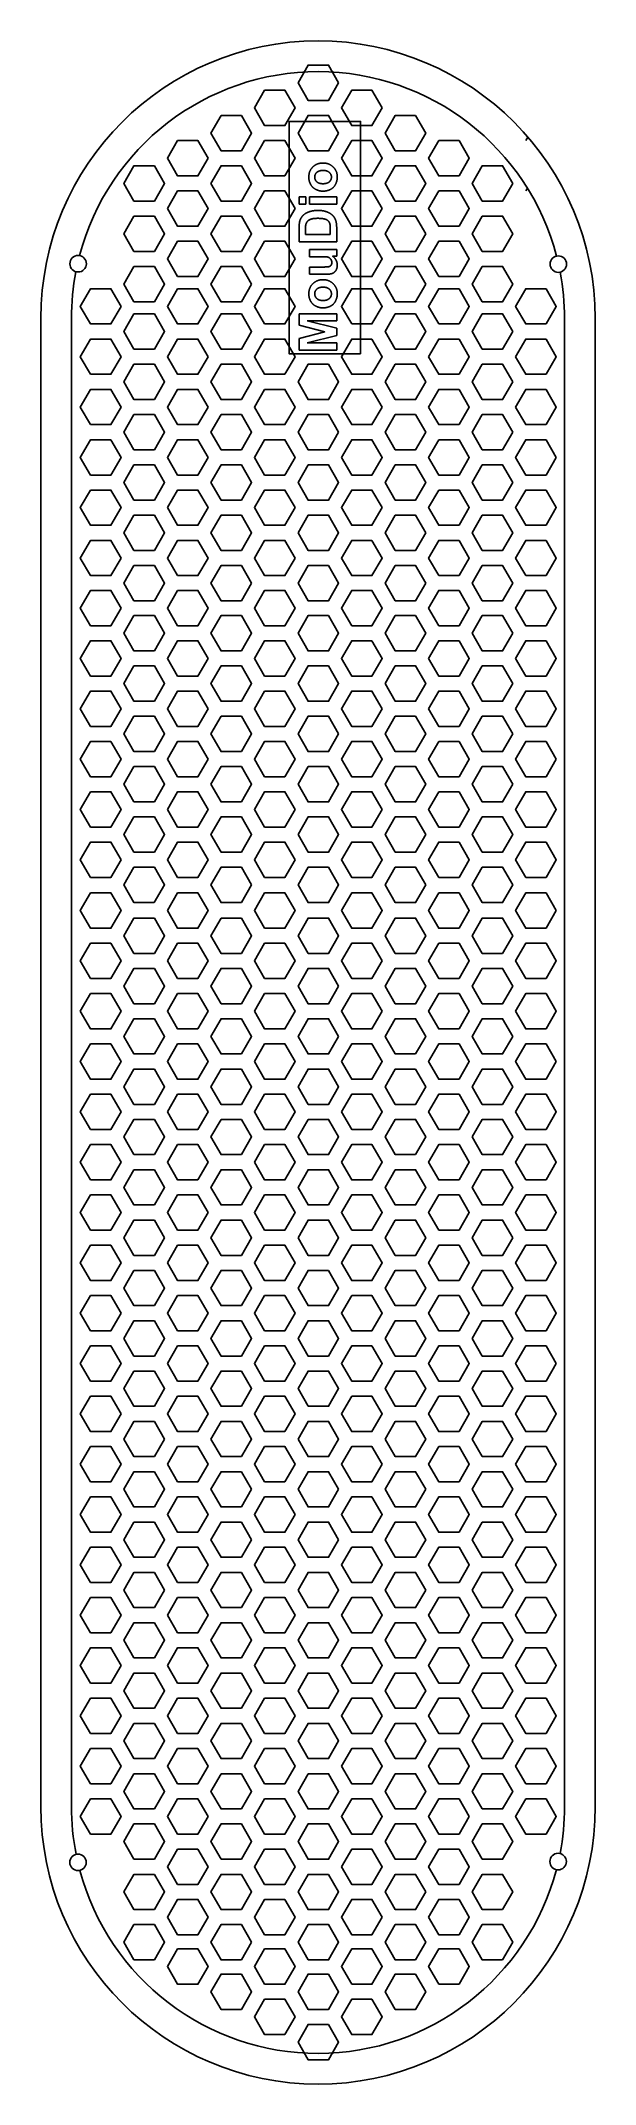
# Model space of a CAD drawing. Header units: centimetres. Extents: x -3.7 to 3.7, y -13.6 to 13.7.
import ezdxf

# ---------------------------------------------------------------- set-up
doc = ezdxf.new("R2010")
doc.units = ezdxf.units.CM
doc.layers.get('0').update_dxf_attribs({"linetype": 'CONTINUOUS'})

msp = doc.modelspace()

# ---------------------------------------------------------------- linework, layer by layer
for p, q in [((2.758, 12.344), (2.785, 12.391)), ((2.758, 11.674), (2.78, 11.711)), ((-0.266, 11.499), (-0.266, 11.595)), ((-0.266, 11.595), (-0.178, 11.595)), ((-0.178, 11.499), (-0.266, 11.499)), ((-0.178, 11.595), (-0.178, 11.499)), ((-0.128, 11.499), (-0.128, 11.595)), ((-0.128, 11.595), (0.235, 11.595)), ((0.235, 11.499), (-0.128, 11.499)), ((0.235, 11.595), (0.235, 11.499)), ((-0.266, 10.994), (-0.266, 11.179)), ((0.15, 11.095), (0.15, 11.17)), ((0.235, 11.184), (0.235, 10.994)), ((0.235, 10.994), (-0.266, 10.994)), ((-0.182, 11.14), (-0.182, 11.095)), ((-0.182, 11.095), (0.15, 11.095)), ((-0.128, 10.798), (-0.128, 10.894)), ((-0.128, 10.894), (0.235, 10.894)), ((0.235, 10.894), (0.235, 10.805)), ((0.025, 10.798), (-0.128, 10.798)), ((-0.128, 10.564), (-0.128, 10.66)), ((-0.128, 10.66), (0.038, 10.66)), ((0.235, 10.805), (0.18, 10.805)), ((0.101, 10.564), (-0.128, 10.564)), ((-3.303, 9.975), (-3.303, -9.852)), ((-0.266, 9.887), (-0.266, 10.038)), ((-0.266, 10.038), (0.235, 10.038)), ((0.075, 9.797), (-0.266, 9.887)), ((0.235, 9.944), (-0.16, 9.944)), ((-0.16, 9.944), (0.235, 9.845)), ((0.235, 10.038), (0.235, 9.944)), ((0.235, 9.845), (0.235, 9.748)), ((3.275, -9.852), (3.275, 9.975)), ((-0.266, 9.706), (0.075, 9.797)), ((-0.266, 9.554), (-0.266, 9.706)), ((0.235, 9.554), (-0.266, 9.554)), ((0.235, 9.748), (-0.16, 9.648)), ((-0.16, 9.648), (0.235, 9.648)), ((0.235, 9.648), (0.235, 9.554))]:
    msp.add_line(p, q)
msp.add_lwpolyline([(3.684, 9.975, 1), (-3.712, 9.975), (-3.712, -9.852, 1), (3.684, -9.852)], format="xyb", close=True)
for points in [[(0.261, 13.115), (0.126, 12.88), (-0.146, 12.88), (-0.281, 13.115), (-0.146, 13.35), (0.126, 13.35)], [(-0.726, 13.015), (-0.862, 12.78), (-0.726, 12.545), (-0.455, 12.545), (-0.319, 12.78), (-0.455, 13.015)], [(0.842, 12.78), (0.706, 12.545), (0.435, 12.545), (0.299, 12.78), (0.435, 13.015), (0.706, 13.015)], [(-1.307, 12.68), (-1.036, 12.68), (-0.9, 12.445), (-1.036, 12.21), (-1.307, 12.21), (-1.443, 12.445)], [(0.554, 9.505), (0.554, 12.599), (-0.399, 12.599), (-0.399, 9.505)], [(0.261, 12.445), (0.126, 12.68), (-0.146, 12.68), (-0.281, 12.445), (-0.146, 12.21), (0.126, 12.21)], [(1.287, 12.68), (1.423, 12.445), (1.287, 12.21), (1.016, 12.21), (0.88, 12.445), (1.016, 12.68)], [(-1.481, 12.109), (-1.617, 12.344), (-1.888, 12.344), (-2.023, 12.109), (-1.888, 11.874), (-1.617, 11.874)], [(-0.455, 11.874), (-0.319, 12.109), (-0.455, 12.344), (-0.726, 12.344), (-0.862, 12.109), (-0.726, 11.874)], [(0.299, 12.109), (0.435, 12.344), (0.706, 12.344), (0.842, 12.109), (0.706, 11.874), (0.435, 11.874)], [(1.597, 12.344), (1.461, 12.109), (1.597, 11.874), (1.868, 11.874), (2.003, 12.109), (1.868, 12.344)], [(-2.469, 11.539), (-2.604, 11.774), (-2.469, 12.009), (-2.197, 12.009), (-2.062, 11.774), (-2.197, 11.539)], [(-1.443, 11.774), (-1.307, 11.539), (-1.036, 11.539), (-0.9, 11.774), (-1.036, 12.009), (-1.307, 12.009)], [(1.016, 12.009), (0.88, 11.774), (1.016, 11.539), (1.287, 11.539), (1.423, 11.774), (1.287, 12.009)], [(2.584, 11.774), (2.449, 11.539), (2.177, 11.539), (2.042, 11.774), (2.177, 12.009), (2.449, 12.009)], [(-2.023, 11.439), (-1.888, 11.204), (-1.617, 11.204), (-1.481, 11.439), (-1.617, 11.674), (-1.888, 11.674)], [(-0.319, 11.439), (-0.455, 11.674), (-0.726, 11.674), (-0.862, 11.439), (-0.726, 11.204), (-0.455, 11.204)], [(0.842, 11.439), (0.706, 11.204), (0.435, 11.204), (0.299, 11.439), (0.435, 11.674), (0.706, 11.674)], [(1.597, 11.674), (1.461, 11.439), (1.597, 11.204), (1.868, 11.204), (2.003, 11.439), (1.868, 11.674)], [(-2.469, 11.338), (-2.604, 11.104), (-2.469, 10.869), (-2.197, 10.869), (-2.062, 11.104), (-2.197, 11.338)], [(-1.036, 11.338), (-0.9, 11.104), (-1.036, 10.869), (-1.307, 10.869), (-1.443, 11.104), (-1.307, 11.338)], [(1.423, 11.104), (1.287, 10.869), (1.016, 10.869), (0.88, 11.104), (1.016, 11.338), (1.287, 11.338)], [(2.177, 11.338), (2.042, 11.104), (2.177, 10.869), (2.449, 10.869), (2.584, 11.104), (2.449, 11.338)], [(-1.888, 10.533), (-2.023, 10.768), (-1.888, 11.003), (-1.617, 11.003), (-1.481, 10.768), (-1.617, 10.533)], [(-0.319, 10.768), (-0.455, 10.533), (-0.726, 10.533), (-0.862, 10.768), (-0.726, 11.003), (-0.455, 11.003)], [(0.706, 11.003), (0.435, 11.003), (0.299, 10.768), (0.435, 10.533), (0.706, 10.533), (0.842, 10.768)], [(1.597, 10.533), (1.461, 10.768), (1.597, 11.003), (1.868, 11.003), (2.003, 10.768), (1.868, 10.533)], [(-2.469, 10.668), (-2.197, 10.668), (-2.062, 10.433), (-2.197, 10.198), (-2.469, 10.198), (-2.604, 10.433)], [(-0.9, 10.433), (-1.036, 10.668), (-1.307, 10.668), (-1.443, 10.433), (-1.307, 10.198), (-1.036, 10.198)], [(1.423, 10.433), (1.287, 10.668), (1.016, 10.668), (0.88, 10.433), (1.016, 10.198), (1.287, 10.198)], [(2.177, 10.668), (2.449, 10.668), (2.584, 10.433), (2.449, 10.198), (2.177, 10.198), (2.042, 10.433)], [(-2.642, 10.136), (-2.778, 10.371), (-3.049, 10.371), (-3.185, 10.136), (-3.049, 9.901), (-2.778, 9.901)], [(-1.888, 10.371), (-1.617, 10.371), (-1.481, 10.136), (-1.617, 9.901), (-1.888, 9.901), (-2.023, 10.136)], [(-0.726, 9.901), (-0.862, 10.136), (-0.726, 10.371), (-0.455, 10.371), (-0.319, 10.136), (-0.455, 9.901)], [(0.435, 9.901), (0.706, 9.901), (0.842, 10.136), (0.706, 10.371), (0.435, 10.371), (0.299, 10.136)], [(1.597, 9.901), (1.461, 10.136), (1.597, 10.371), (1.868, 10.371), (2.003, 10.136), (1.868, 9.901)], [(3.029, 10.371), (3.165, 10.136), (3.029, 9.901), (2.758, 9.901), (2.622, 10.136), (2.758, 10.371)], [(-2.197, 9.566), (-2.062, 9.801), (-2.197, 10.036), (-2.469, 10.036), (-2.604, 9.801), (-2.469, 9.566)], [(-1.036, 9.566), (-1.307, 9.566), (-1.443, 9.801), (-1.307, 10.036), (-1.036, 10.036), (-0.9, 9.801)], [(1.287, 10.036), (1.423, 9.801), (1.287, 9.566), (1.016, 9.566), (0.88, 9.801), (1.016, 10.036)], [(2.584, 9.801), (2.449, 10.036), (2.177, 10.036), (2.042, 9.801), (2.177, 9.566), (2.449, 9.566)], [(-3.049, 9.231), (-2.778, 9.231), (-2.642, 9.465), (-2.778, 9.7), (-3.049, 9.7), (-3.185, 9.465)], [(-1.481, 9.465), (-1.617, 9.231), (-1.888, 9.231), (-2.023, 9.465), (-1.888, 9.7), (-1.617, 9.7)], [(-0.455, 9.231), (-0.726, 9.231), (-0.862, 9.465), (-0.726, 9.7), (-0.455, 9.7), (-0.319, 9.465)], [(0.706, 9.7), (0.435, 9.7), (0.299, 9.465), (0.435, 9.231), (0.706, 9.231), (0.842, 9.465)], [(1.461, 9.465), (1.597, 9.7), (1.868, 9.7), (2.003, 9.465), (1.868, 9.231), (1.597, 9.231)], [(2.622, 9.465), (2.758, 9.7), (3.029, 9.7), (3.165, 9.465), (3.029, 9.231), (2.758, 9.231)], [(-2.469, 9.365), (-2.197, 9.365), (-2.062, 9.13), (-2.197, 8.895), (-2.469, 8.895), (-2.604, 9.13)], [(-1.036, 8.895), (-0.9, 9.13), (-1.036, 9.365), (-1.307, 9.365), (-1.443, 9.13), (-1.307, 8.895)], [(0.126, 9.365), (0.261, 9.13), (0.126, 8.895), (-0.146, 8.895), (-0.281, 9.13), (-0.146, 9.365)], [(0.88, 9.13), (1.016, 8.895), (1.287, 8.895), (1.423, 9.13), (1.287, 9.365), (1.016, 9.365)], [(2.584, 9.13), (2.449, 8.895), (2.177, 8.895), (2.042, 9.13), (2.177, 9.365), (2.449, 9.365)], [(-3.049, 8.56), (-3.185, 8.795), (-3.049, 9.03), (-2.778, 9.03), (-2.642, 8.795), (-2.778, 8.56)], [(-1.481, 8.795), (-1.617, 9.03), (-1.888, 9.03), (-2.023, 8.795), (-1.888, 8.56), (-1.617, 8.56)], [(-0.726, 9.03), (-0.862, 8.795), (-0.726, 8.56), (-0.455, 8.56), (-0.319, 8.795), (-0.455, 9.03)], [(0.842, 8.795), (0.706, 8.56), (0.435, 8.56), (0.299, 8.795), (0.435, 9.03), (0.706, 9.03)], [(1.461, 8.795), (1.597, 8.56), (1.868, 8.56), (2.003, 8.795), (1.868, 9.03), (1.597, 9.03)], [(2.622, 8.795), (2.758, 8.56), (3.029, 8.56), (3.165, 8.795), (3.029, 9.03), (2.758, 9.03)], [(-2.469, 8.695), (-2.604, 8.46), (-2.469, 8.225), (-2.197, 8.225), (-2.062, 8.46), (-2.197, 8.695)], [(-1.307, 8.695), (-1.036, 8.695), (-0.9, 8.46), (-1.036, 8.225), (-1.307, 8.225), (-1.443, 8.46)], [(0.261, 8.46), (0.126, 8.695), (-0.146, 8.695), (-0.281, 8.46), (-0.146, 8.225), (0.126, 8.225)], [(1.287, 8.695), (1.423, 8.46), (1.287, 8.225), (1.016, 8.225), (0.88, 8.46), (1.016, 8.695)], [(2.584, 8.46), (2.449, 8.695), (2.177, 8.695), (2.042, 8.46), (2.177, 8.225), (2.449, 8.225)], [(-2.778, 8.359), (-2.642, 8.124), (-2.778, 7.889), (-3.049, 7.889), (-3.185, 8.124), (-3.049, 8.359)], [(-1.481, 8.124), (-1.617, 8.359), (-1.888, 8.359), (-2.023, 8.124), (-1.888, 7.889), (-1.617, 7.889)], [(-0.455, 7.889), (-0.319, 8.124), (-0.455, 8.359), (-0.726, 8.359), (-0.862, 8.124), (-0.726, 7.889)], [(0.299, 8.124), (0.435, 8.359), (0.706, 8.359), (0.842, 8.124), (0.706, 7.889), (0.435, 7.889)], [(1.597, 8.359), (1.461, 8.124), (1.597, 7.889), (1.868, 7.889), (2.003, 8.124), (1.868, 8.359)], [(3.165, 8.124), (3.029, 8.359), (2.758, 8.359), (2.622, 8.124), (2.758, 7.889), (3.029, 7.889)], [(-2.469, 7.554), (-2.604, 7.789), (-2.469, 8.024), (-2.197, 8.024), (-2.062, 7.789), (-2.197, 7.554)], [(-1.443, 7.789), (-1.307, 7.554), (-1.036, 7.554), (-0.9, 7.789), (-1.036, 8.024), (-1.307, 8.024)], [(-0.146, 8.024), (0.126, 8.024), (0.261, 7.789), (0.126, 7.554), (-0.146, 7.554), (-0.281, 7.789)], [(1.016, 8.024), (0.88, 7.789), (1.016, 7.554), (1.287, 7.554), (1.423, 7.789), (1.287, 8.024)], [(2.584, 7.789), (2.449, 7.554), (2.177, 7.554), (2.042, 7.789), (2.177, 8.024), (2.449, 8.024)], [(-3.049, 7.689), (-2.778, 7.689), (-2.642, 7.454), (-2.778, 7.219), (-3.049, 7.219), (-3.185, 7.454)], [(-2.023, 7.454), (-1.888, 7.219), (-1.617, 7.219), (-1.481, 7.454), (-1.617, 7.689), (-1.888, 7.689)], [(-0.319, 7.454), (-0.455, 7.689), (-0.726, 7.689), (-0.862, 7.454), (-0.726, 7.219), (-0.455, 7.219)], [(0.842, 7.454), (0.706, 7.219), (0.435, 7.219), (0.299, 7.454), (0.435, 7.689), (0.706, 7.689)], [(1.597, 7.689), (1.461, 7.454), (1.597, 7.219), (1.868, 7.219), (2.003, 7.454), (1.868, 7.689)], [(3.029, 7.689), (2.758, 7.689), (2.622, 7.454), (2.758, 7.219), (3.029, 7.219), (3.165, 7.454)], [(-2.469, 7.353), (-2.604, 7.119), (-2.469, 6.884), (-2.197, 6.884), (-2.062, 7.119), (-2.197, 7.353)], [(-1.036, 7.353), (-0.9, 7.119), (-1.036, 6.884), (-1.307, 6.884), (-1.443, 7.119), (-1.307, 7.353)], [(-0.281, 7.119), (-0.146, 6.884), (0.126, 6.884), (0.261, 7.119), (0.126, 7.353), (-0.146, 7.353)], [(1.423, 7.119), (1.287, 6.884), (1.016, 6.884), (0.88, 7.119), (1.016, 7.353), (1.287, 7.353)], [(2.177, 7.353), (2.042, 7.119), (2.177, 6.884), (2.449, 6.884), (2.584, 7.119), (2.449, 7.353)], [(-2.642, 6.783), (-2.778, 7.018), (-3.049, 7.018), (-3.185, 6.783), (-3.049, 6.548), (-2.778, 6.548)], [(-1.888, 6.548), (-2.023, 6.783), (-1.888, 7.018), (-1.617, 7.018), (-1.481, 6.783), (-1.617, 6.548)], [(-0.319, 6.783), (-0.455, 6.548), (-0.726, 6.548), (-0.862, 6.783), (-0.726, 7.018), (-0.455, 7.018)], [(0.706, 7.018), (0.435, 7.018), (0.299, 6.783), (0.435, 6.548), (0.706, 6.548), (0.842, 6.783)], [(1.597, 6.548), (1.461, 6.783), (1.597, 7.018), (1.868, 7.018), (2.003, 6.783), (1.868, 6.548)], [(2.758, 6.548), (2.622, 6.783), (2.758, 7.018), (3.029, 7.018), (3.165, 6.783), (3.029, 6.548)], [(-2.469, 6.683), (-2.197, 6.683), (-2.062, 6.448), (-2.197, 6.213), (-2.469, 6.213), (-2.604, 6.448)], [(-0.9, 6.448), (-1.036, 6.683), (-1.307, 6.683), (-1.443, 6.448), (-1.307, 6.213), (-1.036, 6.213)], [(0.126, 6.683), (0.261, 6.448), (0.126, 6.213), (-0.146, 6.213), (-0.281, 6.448), (-0.146, 6.683)], [(1.423, 6.448), (1.287, 6.683), (1.016, 6.683), (0.88, 6.448), (1.016, 6.213), (1.287, 6.213)], [(2.177, 6.683), (2.449, 6.683), (2.584, 6.448), (2.449, 6.213), (2.177, 6.213), (2.042, 6.448)], [(-2.642, 6.116), (-2.778, 6.351), (-3.049, 6.351), (-3.185, 6.116), (-3.049, 5.881), (-2.778, 5.881)], [(-1.888, 6.351), (-1.617, 6.351), (-1.481, 6.116), (-1.617, 5.881), (-1.888, 5.881), (-2.023, 6.116)], [(-0.726, 5.881), (-0.862, 6.116), (-0.726, 6.351), (-0.455, 6.351), (-0.319, 6.116), (-0.455, 5.881)], [(0.435, 5.881), (0.706, 5.881), (0.842, 6.116), (0.706, 6.351), (0.435, 6.351), (0.299, 6.116)], [(1.597, 5.881), (1.461, 6.116), (1.597, 6.351), (1.868, 6.351), (2.003, 6.116), (1.868, 5.881)], [(3.029, 6.351), (3.165, 6.116), (3.029, 5.881), (2.758, 5.881), (2.622, 6.116), (2.758, 6.351)], [(-2.197, 5.546), (-2.062, 5.781), (-2.197, 6.016), (-2.469, 6.016), (-2.604, 5.781), (-2.469, 5.546)], [(-1.036, 5.546), (-1.307, 5.546), (-1.443, 5.781), (-1.307, 6.016), (-1.036, 6.016), (-0.9, 5.781)], [(0.126, 6.016), (-0.146, 6.016), (-0.281, 5.781), (-0.146, 5.546), (0.126, 5.546), (0.261, 5.781)], [(1.287, 6.016), (1.423, 5.781), (1.287, 5.546), (1.016, 5.546), (0.88, 5.781), (1.016, 6.016)], [(2.584, 5.781), (2.449, 6.016), (2.177, 6.016), (2.042, 5.781), (2.177, 5.546), (2.449, 5.546)], [(-3.049, 5.211), (-2.778, 5.211), (-2.642, 5.445), (-2.778, 5.68), (-3.049, 5.68), (-3.185, 5.445)], [(-1.481, 5.445), (-1.617, 5.211), (-1.888, 5.211), (-2.023, 5.445), (-1.888, 5.68), (-1.617, 5.68)], [(-0.455, 5.211), (-0.726, 5.211), (-0.862, 5.445), (-0.726, 5.68), (-0.455, 5.68), (-0.319, 5.445)], [(0.706, 5.68), (0.435, 5.68), (0.299, 5.445), (0.435, 5.211), (0.706, 5.211), (0.842, 5.445)], [(1.461, 5.445), (1.597, 5.68), (1.868, 5.68), (2.003, 5.445), (1.868, 5.211), (1.597, 5.211)], [(2.622, 5.445), (2.758, 5.68), (3.029, 5.68), (3.165, 5.445), (3.029, 5.211), (2.758, 5.211)], [(-2.469, 5.345), (-2.197, 5.345), (-2.062, 5.11), (-2.197, 4.875), (-2.469, 4.875), (-2.604, 5.11)], [(-1.036, 4.875), (-0.9, 5.11), (-1.036, 5.345), (-1.307, 5.345), (-1.443, 5.11), (-1.307, 4.875)], [(0.126, 5.345), (0.261, 5.11), (0.126, 4.875), (-0.146, 4.875), (-0.281, 5.11), (-0.146, 5.345)], [(0.88, 5.11), (1.016, 4.875), (1.287, 4.875), (1.423, 5.11), (1.287, 5.345), (1.016, 5.345)], [(2.584, 5.11), (2.449, 4.875), (2.177, 4.875), (2.042, 5.11), (2.177, 5.345), (2.449, 5.345)], [(-3.049, 4.54), (-3.185, 4.775), (-3.049, 5.01), (-2.778, 5.01), (-2.642, 4.775), (-2.778, 4.54)], [(-1.481, 4.775), (-1.617, 5.01), (-1.888, 5.01), (-2.023, 4.775), (-1.888, 4.54), (-1.617, 4.54)], [(-0.726, 5.01), (-0.862, 4.775), (-0.726, 4.54), (-0.455, 4.54), (-0.319, 4.775), (-0.455, 5.01)], [(0.842, 4.775), (0.706, 4.54), (0.435, 4.54), (0.299, 4.775), (0.435, 5.01), (0.706, 5.01)], [(1.461, 4.775), (1.597, 4.54), (1.868, 4.54), (2.003, 4.775), (1.868, 5.01), (1.597, 5.01)], [(2.622, 4.775), (2.758, 4.54), (3.029, 4.54), (3.165, 4.775), (3.029, 5.01), (2.758, 5.01)], [(-2.469, 4.675), (-2.604, 4.44), (-2.469, 4.205), (-2.197, 4.205), (-2.062, 4.44), (-2.197, 4.675)], [(-1.307, 4.675), (-1.036, 4.675), (-0.9, 4.44), (-1.036, 4.205), (-1.307, 4.205), (-1.443, 4.44)], [(0.261, 4.44), (0.126, 4.675), (-0.146, 4.675), (-0.281, 4.44), (-0.146, 4.205), (0.126, 4.205)], [(1.287, 4.675), (1.423, 4.44), (1.287, 4.205), (1.016, 4.205), (0.88, 4.44), (1.016, 4.675)], [(2.584, 4.44), (2.449, 4.675), (2.177, 4.675), (2.042, 4.44), (2.177, 4.205), (2.449, 4.205)], [(-2.778, 4.339), (-2.642, 4.104), (-2.778, 3.869), (-3.049, 3.869), (-3.185, 4.104), (-3.049, 4.339)], [(-1.481, 4.104), (-1.617, 4.339), (-1.888, 4.339), (-2.023, 4.104), (-1.888, 3.869), (-1.617, 3.869)], [(-0.455, 3.869), (-0.319, 4.104), (-0.455, 4.339), (-0.726, 4.339), (-0.862, 4.104), (-0.726, 3.869)], [(0.299, 4.104), (0.435, 4.339), (0.706, 4.339), (0.842, 4.104), (0.706, 3.869), (0.435, 3.869)], [(1.597, 4.339), (1.461, 4.104), (1.597, 3.869), (1.868, 3.869), (2.003, 4.104), (1.868, 4.339)], [(3.165, 4.104), (3.029, 4.339), (2.758, 4.339), (2.622, 4.104), (2.758, 3.869), (3.029, 3.869)], [(-2.469, 3.534), (-2.604, 3.769), (-2.469, 4.004), (-2.197, 4.004), (-2.062, 3.769), (-2.197, 3.534)], [(-1.443, 3.769), (-1.307, 3.534), (-1.036, 3.534), (-0.9, 3.769), (-1.036, 4.004), (-1.307, 4.004)], [(-0.146, 4.004), (0.126, 4.004), (0.261, 3.769), (0.126, 3.534), (-0.146, 3.534), (-0.281, 3.769)], [(1.016, 4.004), (0.88, 3.769), (1.016, 3.534), (1.287, 3.534), (1.423, 3.769), (1.287, 4.004)], [(2.584, 3.769), (2.449, 3.534), (2.177, 3.534), (2.042, 3.769), (2.177, 4.004), (2.449, 4.004)], [(-3.049, 3.669), (-2.778, 3.669), (-2.642, 3.434), (-2.778, 3.199), (-3.049, 3.199), (-3.185, 3.434)], [(-2.023, 3.434), (-1.888, 3.199), (-1.617, 3.199), (-1.481, 3.434), (-1.617, 3.669), (-1.888, 3.669)], [(-0.319, 3.434), (-0.455, 3.669), (-0.726, 3.669), (-0.862, 3.434), (-0.726, 3.199), (-0.455, 3.199)], [(0.842, 3.434), (0.706, 3.199), (0.435, 3.199), (0.299, 3.434), (0.435, 3.669), (0.706, 3.669)], [(1.597, 3.669), (1.461, 3.434), (1.597, 3.199), (1.868, 3.199), (2.003, 3.434), (1.868, 3.669)], [(3.029, 3.669), (2.758, 3.669), (2.622, 3.434), (2.758, 3.199), (3.029, 3.199), (3.165, 3.434)], [(-2.469, 3.333), (-2.604, 3.099), (-2.469, 2.864), (-2.197, 2.864), (-2.062, 3.099), (-2.197, 3.333)], [(-1.036, 3.333), (-0.9, 3.099), (-1.036, 2.864), (-1.307, 2.864), (-1.443, 3.099), (-1.307, 3.333)], [(-0.281, 3.099), (-0.146, 2.864), (0.126, 2.864), (0.261, 3.099), (0.126, 3.333), (-0.146, 3.333)], [(1.423, 3.099), (1.287, 2.864), (1.016, 2.864), (0.88, 3.099), (1.016, 3.333), (1.287, 3.333)], [(2.177, 3.333), (2.042, 3.099), (2.177, 2.864), (2.449, 2.864), (2.584, 3.099), (2.449, 3.333)], [(-2.642, 2.763), (-2.778, 2.998), (-3.049, 2.998), (-3.185, 2.763), (-3.049, 2.528), (-2.778, 2.528)], [(-1.888, 2.528), (-2.023, 2.763), (-1.888, 2.998), (-1.617, 2.998), (-1.481, 2.763), (-1.617, 2.528)], [(-0.319, 2.763), (-0.455, 2.528), (-0.726, 2.528), (-0.862, 2.763), (-0.726, 2.998), (-0.455, 2.998)], [(0.706, 2.998), (0.435, 2.998), (0.299, 2.763), (0.435, 2.528), (0.706, 2.528), (0.842, 2.763)], [(1.597, 2.528), (1.461, 2.763), (1.597, 2.998), (1.868, 2.998), (2.003, 2.763), (1.868, 2.528)], [(2.758, 2.528), (2.622, 2.763), (2.758, 2.998), (3.029, 2.998), (3.165, 2.763), (3.029, 2.528)], [(-2.469, 2.663), (-2.197, 2.663), (-2.062, 2.428), (-2.2, 2.193), (-2.469, 2.193), (-2.604, 2.428)], [(-0.9, 2.428), (-1.036, 2.663), (-1.307, 2.663), (-1.443, 2.428), (-1.307, 2.193), (-1.036, 2.193)], [(0.126, 2.663), (0.261, 2.428), (0.126, 2.193), (-0.146, 2.193), (-0.281, 2.428), (-0.146, 2.663)], [(1.423, 2.428), (1.287, 2.663), (1.016, 2.663), (0.88, 2.428), (1.016, 2.193), (1.287, 2.193)], [(2.177, 2.663), (2.449, 2.663), (2.584, 2.428), (2.449, 2.193), (2.177, 2.193), (2.042, 2.428)], [(-3.049, 2.321), (-3.185, 2.086), (-3.049, 1.851), (-2.778, 1.851), (-2.642, 2.086), (-2.778, 2.321)], [(-2.023, 2.086), (-1.888, 2.321), (-1.617, 2.321), (-1.481, 2.086), (-1.617, 1.851), (-1.888, 1.851)], [(-0.726, 1.851), (-0.862, 2.086), (-0.726, 2.321), (-0.455, 2.321), (-0.319, 2.086), (-0.455, 1.851)], [(0.299, 2.086), (0.435, 1.851), (0.706, 1.851), (0.842, 2.086), (0.706, 2.321), (0.435, 2.321)], [(1.597, 2.321), (1.868, 2.321), (2.003, 2.086), (1.868, 1.851), (1.597, 1.851), (1.461, 2.086)], [(3.165, 2.086), (3.029, 1.851), (2.758, 1.851), (2.622, 2.086), (2.758, 2.321), (3.029, 2.321)], [(-2.197, 1.516), (-2.062, 1.751), (-2.197, 1.986), (-2.469, 1.986), (-2.604, 1.751), (-2.469, 1.516)], [(-1.307, 1.986), (-1.036, 1.986), (-0.9, 1.751), (-1.036, 1.516), (-1.307, 1.516), (-1.443, 1.751)], [(-0.146, 1.516), (0.126, 1.516), (0.261, 1.751), (0.126, 1.986), (-0.146, 1.986), (-0.281, 1.751)], [(1.287, 1.516), (1.016, 1.516), (0.88, 1.751), (1.016, 1.986), (1.287, 1.986), (1.423, 1.751)], [(2.449, 1.516), (2.584, 1.751), (2.449, 1.986), (2.177, 1.986), (2.042, 1.751), (2.177, 1.516)], [(-2.778, 1.65), (-3.049, 1.65), (-3.185, 1.415), (-3.049, 1.181), (-2.778, 1.181), (-2.642, 1.415)], [(-2.023, 1.415), (-1.888, 1.65), (-1.617, 1.65), (-1.481, 1.415), (-1.617, 1.181), (-1.888, 1.181)], [(-0.455, 1.65), (-0.319, 1.415), (-0.455, 1.181), (-0.726, 1.181), (-0.862, 1.415), (-0.726, 1.65)], [(0.842, 1.415), (0.706, 1.65), (0.435, 1.65), (0.299, 1.415), (0.435, 1.181), (0.706, 1.181)], [(1.597, 1.65), (1.868, 1.65), (2.003, 1.415), (1.868, 1.181), (1.597, 1.181), (1.461, 1.415)], [(3.029, 1.181), (2.758, 1.181), (2.622, 1.415), (2.758, 1.65), (3.029, 1.65), (3.165, 1.415)], [(-2.197, 1.315), (-2.062, 1.08), (-2.197, 0.845), (-2.469, 0.845), (-2.604, 1.08), (-2.469, 1.315)], [(-1.307, 0.845), (-1.036, 0.845), (-0.9, 1.08), (-1.036, 1.315), (-1.307, 1.315), (-1.443, 1.08)], [(0.261, 1.08), (0.126, 0.845), (-0.146, 0.845), (-0.281, 1.08), (-0.146, 1.315), (0.126, 1.315)], [(1.016, 0.845), (1.287, 0.845), (1.423, 1.08), (1.287, 1.315), (1.016, 1.315), (0.88, 1.08)], [(2.177, 0.845), (2.042, 1.08), (2.177, 1.315), (2.449, 1.315), (2.584, 1.08), (2.449, 0.845)], [(-3.185, 0.745), (-3.049, 0.98), (-2.778, 0.98), (-2.642, 0.745), (-2.778, 0.51), (-3.049, 0.51)], [(-1.617, 0.51), (-1.481, 0.745), (-1.617, 0.98), (-1.888, 0.98), (-2.023, 0.745), (-1.888, 0.51)], [(-0.862, 0.745), (-0.726, 0.51), (-0.455, 0.51), (-0.319, 0.745), (-0.455, 0.98), (-0.726, 0.98)], [(0.842, 0.745), (0.706, 0.51), (0.435, 0.51), (0.299, 0.745), (0.435, 0.98), (0.706, 0.98)], [(1.868, 0.51), (2.003, 0.745), (1.868, 0.98), (1.597, 0.98), (1.461, 0.745), (1.597, 0.51)], [(2.622, 0.745), (2.758, 0.51), (3.029, 0.51), (3.165, 0.745), (3.029, 0.98), (2.758, 0.98)], [(-2.197, 0.645), (-2.469, 0.645), (-2.604, 0.41), (-2.469, 0.175), (-2.197, 0.175), (-2.062, 0.41)], [(-1.443, 0.41), (-1.307, 0.645), (-1.036, 0.645), (-0.9, 0.41), (-1.036, 0.175), (-1.307, 0.175)], [(0.261, 0.41), (0.126, 0.645), (-0.146, 0.645), (-0.281, 0.41), (-0.146, 0.175), (0.126, 0.175)], [(1.287, 0.175), (1.016, 0.175), (0.88, 0.41), (1.016, 0.645), (1.287, 0.645), (1.423, 0.41)], [(2.584, 0.41), (2.449, 0.645), (2.177, 0.645), (2.042, 0.41), (2.177, 0.175), (2.449, 0.175)], [(-2.778, 0.309), (-2.642, 0.074), (-2.778, -0.161), (-3.049, -0.161), (-3.185, 0.074), (-3.049, 0.309)], [(-1.617, 0.309), (-1.888, 0.309), (-2.023, 0.074), (-1.888, -0.161), (-1.617, -0.161), (-1.481, 0.074)], [(-0.862, 0.074), (-0.726, -0.161), (-0.455, -0.161), (-0.319, 0.074), (-0.455, 0.309), (-0.726, 0.309)], [(0.299, 0.074), (0.435, 0.309), (0.706, 0.309), (0.842, 0.074), (0.706, -0.161), (0.435, -0.161)], [(1.868, 0.309), (1.597, 0.309), (1.461, 0.074), (1.597, -0.161), (1.868, -0.161), (2.003, 0.074)], [(3.165, 0.074), (3.029, 0.309), (2.758, 0.309), (2.622, 0.074), (2.758, -0.161), (3.029, -0.161)], [(-2.469, -0.496), (-2.604, -0.261), (-2.469, -0.026), (-2.197, -0.026), (-2.062, -0.261), (-2.197, -0.496)], [(-1.036, -0.026), (-1.307, -0.026), (-1.443, -0.261), (-1.307, -0.496), (-1.036, -0.496), (-0.9, -0.261)], [(-0.146, -0.496), (-0.281, -0.261), (-0.146, -0.026), (0.126, -0.026), (0.261, -0.261), (0.126, -0.496)], [(1.287, -0.026), (1.016, -0.026), (0.88, -0.261), (1.016, -0.496), (1.287, -0.496), (1.423, -0.261)], [(2.449, -0.496), (2.177, -0.496), (2.042, -0.261), (2.177, -0.026), (2.449, -0.026), (2.584, -0.261)], [(-3.049, -0.831), (-3.185, -0.596), (-3.049, -0.361), (-2.778, -0.361), (-2.642, -0.596), (-2.778, -0.831)], [(-2.023, -0.596), (-1.888, -0.831), (-1.617, -0.831), (-1.481, -0.596), (-1.617, -0.361), (-1.888, -0.361)], [(-0.726, -0.361), (-0.862, -0.596), (-0.726, -0.831), (-0.455, -0.831), (-0.319, -0.596), (-0.455, -0.361)], [(0.299, -0.596), (0.435, -0.361), (0.706, -0.361), (0.842, -0.596), (0.706, -0.831), (0.435, -0.831)], [(1.868, -0.831), (2.003, -0.596), (1.868, -0.361), (1.597, -0.361), (1.461, -0.596), (1.597, -0.831)], [(2.622, -0.596), (2.758, -0.831), (3.029, -0.831), (3.165, -0.596), (3.029, -0.361), (2.758, -0.361)], [(-2.469, -1.166), (-2.197, -1.166), (-2.062, -0.931), (-2.197, -0.697), (-2.469, -0.697), (-2.604, -0.931)], [(-1.307, -0.697), (-1.036, -0.697), (-0.9, -0.931), (-1.036, -1.166), (-1.307, -1.166), (-1.443, -0.931)], [(-0.146, -0.697), (-0.281, -0.931), (-0.146, -1.166), (0.126, -1.166), (0.261, -0.931), (0.126, -0.697)], [(1.287, -1.166), (1.016, -1.166), (0.88, -0.931), (1.016, -0.697), (1.287, -0.697), (1.423, -0.931)], [(2.042, -0.931), (2.177, -1.166), (2.449, -1.166), (2.584, -0.931), (2.449, -0.697), (2.177, -0.697)], [(-3.049, -1.502), (-2.778, -1.502), (-2.642, -1.267), (-2.778, -1.032), (-3.049, -1.032), (-3.185, -1.267)], [(-1.617, -1.502), (-1.888, -1.502), (-2.023, -1.267), (-1.888, -1.032), (-1.617, -1.032), (-1.481, -1.267)], [(-0.862, -1.267), (-0.726, -1.032), (-0.455, -1.032), (-0.319, -1.267), (-0.455, -1.502), (-0.726, -1.502)], [(0.299, -1.267), (0.435, -1.502), (0.706, -1.502), (0.842, -1.267), (0.706, -1.032), (0.435, -1.032)], [(1.868, -1.502), (1.597, -1.502), (1.461, -1.267), (1.597, -1.032), (1.868, -1.032), (2.003, -1.267)], [(2.758, -1.502), (2.622, -1.267), (2.758, -1.032), (3.029, -1.032), (3.165, -1.267), (3.029, -1.502)], [(-2.469, -1.367), (-2.197, -1.367), (-2.062, -1.602), (-2.197, -1.837), (-2.469, -1.837), (-2.604, -1.602)], [(-1.036, -1.367), (-1.307, -1.367), (-1.443, -1.602), (-1.307, -1.837), (-1.036, -1.837), (-0.9, -1.602)], [(0.126, -1.837), (-0.146, -1.837), (-0.281, -1.602), (-0.146, -1.367), (0.126, -1.367), (0.261, -1.602)], [(1.016, -1.367), (0.88, -1.602), (1.016, -1.837), (1.287, -1.837), (1.423, -1.602), (1.287, -1.367)], [(2.449, -1.367), (2.584, -1.602), (2.449, -1.837), (2.177, -1.837), (2.042, -1.602), (2.177, -1.367)], [(-2.778, -2.172), (-2.642, -1.937), (-2.778, -1.702), (-3.049, -1.702), (-3.185, -1.937), (-3.049, -2.172)], [(-1.481, -1.937), (-1.617, -2.172), (-1.888, -2.172), (-2.023, -1.937), (-1.888, -1.702), (-1.617, -1.702)], [(-0.726, -1.702), (-0.455, -1.702), (-0.319, -1.937), (-0.455, -2.172), (-0.726, -2.172), (-0.862, -1.937)], [(0.435, -2.172), (0.706, -2.172), (0.842, -1.937), (0.706, -1.702), (0.435, -1.702), (0.299, -1.937)], [(1.597, -2.172), (1.461, -1.937), (1.597, -1.702), (1.868, -1.702), (2.003, -1.937), (1.868, -2.172)], [(2.758, -1.702), (3.029, -1.702), (3.165, -1.937), (3.029, -2.172), (2.758, -2.172), (2.622, -1.937)], [(-2.062, -2.273), (-2.197, -2.038), (-2.469, -2.038), (-2.604, -2.273), (-2.469, -2.508), (-2.197, -2.508)], [(-1.036, -2.038), (-0.9, -2.273), (-1.036, -2.508), (-1.307, -2.508), (-1.443, -2.273), (-1.307, -2.038)], [(-0.281, -2.273), (-0.146, -2.508), (0.126, -2.508), (0.261, -2.273), (0.126, -2.038), (-0.146, -2.038)], [(1.016, -2.038), (1.287, -2.038), (1.423, -2.273), (1.287, -2.508), (1.016, -2.508), (0.88, -2.273)], [(2.584, -2.273), (2.449, -2.038), (2.177, -2.038), (2.042, -2.273), (2.177, -2.508), (2.449, -2.508)], [(-2.778, -2.373), (-2.642, -2.608), (-2.778, -2.843), (-3.049, -2.843), (-3.185, -2.608), (-3.049, -2.373)], [(-2.023, -2.608), (-1.888, -2.843), (-1.617, -2.843), (-1.481, -2.608), (-1.617, -2.373), (-1.888, -2.373)], [(-0.726, -2.373), (-0.862, -2.608), (-0.726, -2.843), (-0.455, -2.843), (-0.319, -2.608), (-0.455, -2.373)], [(0.299, -2.608), (0.435, -2.373), (0.706, -2.373), (0.842, -2.608), (0.706, -2.843), (0.435, -2.843)], [(1.868, -2.373), (1.597, -2.373), (1.461, -2.608), (1.597, -2.843), (1.868, -2.843), (2.003, -2.608)], [(2.758, -2.373), (2.622, -2.608), (2.758, -2.843), (3.029, -2.843), (3.165, -2.608), (3.029, -2.373)], [(-2.469, -2.708), (-2.197, -2.708), (-2.062, -2.943), (-2.197, -3.178), (-2.469, -3.178), (-2.604, -2.943)], [(-1.443, -2.943), (-1.307, -3.178), (-1.036, -3.178), (-0.9, -2.943), (-1.036, -2.708), (-1.307, -2.708)], [(0.126, -2.708), (0.261, -2.943), (0.126, -3.178), (-0.146, -3.178), (-0.281, -2.943), (-0.146, -2.708)], [(1.287, -3.178), (1.423, -2.943), (1.287, -2.708), (1.016, -2.708), (0.88, -2.943), (1.016, -3.178)], [(2.449, -2.708), (2.584, -2.943), (2.449, -3.178), (2.177, -3.178), (2.042, -2.943), (2.177, -2.708)], [(-2.642, -3.278), (-2.778, -3.513), (-3.049, -3.513), (-3.185, -3.278), (-3.049, -3.043), (-2.778, -3.043)], [(-1.888, -3.043), (-2.023, -3.278), (-1.888, -3.513), (-1.617, -3.513), (-1.481, -3.278), (-1.617, -3.043)], [(-0.455, -3.043), (-0.726, -3.043), (-0.862, -3.278), (-0.726, -3.513), (-0.455, -3.513), (-0.319, -3.278)], [(0.435, -3.043), (0.706, -3.043), (0.842, -3.278), (0.706, -3.513), (0.435, -3.513), (0.299, -3.278)], [(1.868, -3.043), (1.597, -3.043), (1.461, -3.278), (1.597, -3.513), (1.868, -3.513), (2.003, -3.278)], [(3.029, -3.043), (2.758, -3.043), (2.622, -3.278), (2.758, -3.513), (3.029, -3.513), (3.165, -3.278)], [(-2.604, -3.614), (-2.469, -3.849), (-2.197, -3.849), (-2.062, -3.614), (-2.197, -3.379), (-2.469, -3.379)], [(-1.036, -3.849), (-1.307, -3.849), (-1.443, -3.614), (-1.307, -3.379), (-1.036, -3.379), (-0.9, -3.614)], [(0.126, -3.849), (0.261, -3.614), (0.126, -3.379), (-0.146, -3.379), (-0.281, -3.614), (-0.146, -3.849)], [(0.88, -3.614), (1.016, -3.379), (1.287, -3.379), (1.423, -3.614), (1.287, -3.849), (1.016, -3.849)], [(2.042, -3.614), (2.177, -3.849), (2.449, -3.849), (2.584, -3.614), (2.449, -3.379), (2.177, -3.379)], [(-3.185, -3.949), (-3.049, -4.184), (-2.778, -4.184), (-2.642, -3.949), (-2.778, -3.714), (-3.049, -3.714)], [(-2.023, -3.949), (-1.888, -3.714), (-1.617, -3.714), (-1.481, -3.949), (-1.617, -4.184), (-1.888, -4.184)], [(-0.726, -4.184), (-0.862, -3.949), (-0.726, -3.714), (-0.455, -3.714), (-0.319, -3.949), (-0.455, -4.184)], [(0.706, -3.714), (0.435, -3.714), (0.299, -3.949), (0.435, -4.184), (0.706, -4.184), (0.842, -3.949)], [(1.868, -3.714), (2.003, -3.949), (1.868, -4.184), (1.597, -4.184), (1.461, -3.949), (1.597, -3.714)], [(3.165, -3.949), (3.029, -4.184), (2.758, -4.184), (2.622, -3.949), (2.758, -3.714), (3.029, -3.714)], [(-2.469, -4.049), (-2.197, -4.049), (-2.062, -4.284), (-2.197, -4.519), (-2.469, -4.519), (-2.604, -4.284)], [(-1.036, -4.519), (-0.9, -4.284), (-1.036, -4.049), (-1.307, -4.049), (-1.443, -4.284), (-1.307, -4.519)], [(-0.146, -4.519), (-0.281, -4.284), (-0.146, -4.049), (0.126, -4.049), (0.261, -4.284), (0.126, -4.519)], [(1.287, -4.049), (1.016, -4.049), (0.88, -4.284), (1.016, -4.519), (1.287, -4.519), (1.423, -4.284)], [(2.449, -4.049), (2.584, -4.284), (2.449, -4.519), (2.177, -4.519), (2.042, -4.284), (2.177, -4.049)], [(-2.642, -4.62), (-2.778, -4.855), (-3.049, -4.855), (-3.185, -4.62), (-3.049, -4.385), (-2.778, -4.385)], [(-1.888, -4.385), (-2.023, -4.62), (-1.888, -4.855), (-1.617, -4.855), (-1.481, -4.62), (-1.617, -4.385)], [(-0.455, -4.855), (-0.319, -4.62), (-0.455, -4.385), (-0.726, -4.385), (-0.862, -4.62), (-0.726, -4.855)], [(0.435, -4.385), (0.706, -4.385), (0.842, -4.62), (0.706, -4.855), (0.435, -4.855), (0.299, -4.62)], [(1.597, -4.385), (1.461, -4.62), (1.597, -4.855), (1.868, -4.855), (2.003, -4.62), (1.868, -4.385)], [(3.029, -4.855), (3.165, -4.62), (3.029, -4.385), (2.758, -4.385), (2.622, -4.62), (2.758, -4.855)], [(-2.062, -4.955), (-2.197, -4.72), (-2.469, -4.72), (-2.604, -4.955), (-2.469, -5.19), (-2.197, -5.19)], [(-1.443, -4.955), (-1.307, -4.72), (-1.036, -4.72), (-0.9, -4.955), (-1.036, -5.19), (-1.307, -5.19)], [(-0.281, -4.955), (-0.146, -5.19), (0.126, -5.19), (0.261, -4.955), (0.126, -4.72), (-0.146, -4.72)], [(0.88, -4.955), (1.016, -4.72), (1.287, -4.72), (1.423, -4.955), (1.287, -5.19), (1.016, -5.19)], [(2.177, -5.19), (2.449, -5.19), (2.584, -4.955), (2.449, -4.72), (2.177, -4.72), (2.042, -4.955)], [(-3.185, -5.29), (-3.049, -5.055), (-2.778, -5.055), (-2.642, -5.29), (-2.778, -5.525), (-3.049, -5.525)], [(-2.023, -5.29), (-1.888, -5.525), (-1.617, -5.525), (-1.481, -5.29), (-1.617, -5.055), (-1.888, -5.055)], [(-0.455, -5.525), (-0.319, -5.29), (-0.455, -5.055), (-0.726, -5.055), (-0.862, -5.29), (-0.726, -5.525)], [(0.842, -5.29), (0.706, -5.525), (0.435, -5.525), (0.299, -5.29), (0.435, -5.055), (0.706, -5.055)], [(1.597, -5.055), (1.461, -5.29), (1.597, -5.525), (1.868, -5.525), (2.003, -5.29), (1.868, -5.055)], [(2.622, -5.29), (2.758, -5.525), (3.029, -5.525), (3.165, -5.29), (3.029, -5.055), (2.758, -5.055)], [(-2.197, -5.39), (-2.062, -5.625), (-2.197, -5.86), (-2.469, -5.86), (-2.604, -5.625), (-2.469, -5.39)], [(-0.9, -5.625), (-1.036, -5.39), (-1.307, -5.39), (-1.443, -5.625), (-1.307, -5.86), (-1.036, -5.86)], [(0.261, -5.625), (0.126, -5.86), (-0.146, -5.86), (-0.281, -5.625), (-0.146, -5.39), (0.126, -5.39)], [(1.423, -5.625), (1.287, -5.39), (1.016, -5.39), (0.88, -5.625), (1.016, -5.86), (1.287, -5.86)], [(2.177, -5.86), (2.042, -5.625), (2.177, -5.39), (2.449, -5.39), (2.584, -5.625), (2.449, -5.86)], [(-3.185, -5.961), (-3.049, -6.196), (-2.778, -6.196), (-2.642, -5.961), (-2.778, -5.726), (-3.049, -5.726)], [(-1.617, -6.196), (-1.888, -6.196), (-2.023, -5.961), (-1.888, -5.726), (-1.617, -5.726), (-1.481, -5.961)], [(-0.319, -5.961), (-0.455, -6.196), (-0.726, -6.196), (-0.862, -5.961), (-0.726, -5.726), (-0.455, -5.726)], [(0.706, -5.726), (0.435, -5.726), (0.299, -5.961), (0.435, -6.196), (0.706, -6.196), (0.842, -5.961)], [(1.868, -6.196), (1.597, -6.196), (1.461, -5.961), (1.597, -5.726), (1.868, -5.726), (2.003, -5.961)], [(3.029, -6.196), (2.758, -6.196), (2.622, -5.961), (2.758, -5.726), (3.029, -5.726), (3.165, -5.961)], [(-2.469, -6.061), (-2.604, -6.296), (-2.469, -6.531), (-2.197, -6.531), (-2.062, -6.296), (-2.197, -6.061)], [(-0.9, -6.296), (-1.036, -6.531), (-1.307, -6.531), (-1.443, -6.296), (-1.307, -6.061), (-1.036, -6.061)], [(0.261, -6.296), (0.126, -6.061), (-0.146, -6.061), (-0.281, -6.296), (-0.146, -6.531), (0.126, -6.531)], [(1.287, -6.531), (1.016, -6.531), (0.88, -6.296), (1.016, -6.061), (1.287, -6.061), (1.423, -6.296)], [(2.177, -6.061), (2.042, -6.296), (2.177, -6.531), (2.449, -6.531), (2.584, -6.296), (2.449, -6.061)], [(-2.778, -6.396), (-3.049, -6.396), (-3.185, -6.631), (-3.049, -6.866), (-2.778, -6.866), (-2.642, -6.631)], [(-1.617, -6.866), (-1.888, -6.866), (-2.023, -6.631), (-1.888, -6.396), (-1.617, -6.396), (-1.481, -6.631)], [(-0.726, -6.866), (-0.862, -6.631), (-0.726, -6.396), (-0.455, -6.396), (-0.319, -6.631), (-0.455, -6.866)], [(0.435, -6.396), (0.299, -6.631), (0.435, -6.866), (0.706, -6.866), (0.842, -6.631), (0.706, -6.396)], [(1.868, -6.866), (1.597, -6.866), (1.461, -6.631), (1.597, -6.396), (1.868, -6.396), (2.003, -6.631)], [(3.029, -6.396), (3.165, -6.631), (3.029, -6.866), (2.758, -6.866), (2.622, -6.631), (2.758, -6.396)], [(-2.062, -6.967), (-2.197, -7.201), (-2.469, -7.201), (-2.604, -6.967), (-2.469, -6.732), (-2.197, -6.732)], [(-1.036, -7.201), (-0.9, -6.967), (-1.036, -6.732), (-1.307, -6.732), (-1.443, -6.967), (-1.307, -7.201)], [(-0.281, -6.967), (-0.146, -6.732), (0.126, -6.732), (0.261, -6.967), (0.126, -7.201), (-0.146, -7.201)], [(1.423, -6.967), (1.287, -6.732), (1.016, -6.732), (0.88, -6.967), (1.016, -7.201), (1.287, -7.201)], [(2.042, -6.967), (2.177, -6.732), (2.449, -6.732), (2.584, -6.967), (2.449, -7.201), (2.177, -7.201)], [(-2.778, -7.537), (-2.642, -7.302), (-2.778, -7.067), (-3.049, -7.067), (-3.185, -7.302), (-3.049, -7.537)], [(-2.023, -7.302), (-1.888, -7.067), (-1.617, -7.067), (-1.481, -7.302), (-1.617, -7.537), (-1.888, -7.537)], [(-0.862, -7.302), (-0.726, -7.067), (-0.455, -7.067), (-0.319, -7.302), (-0.455, -7.537), (-0.726, -7.537)], [(0.299, -7.302), (0.435, -7.537), (0.706, -7.537), (0.842, -7.302), (0.706, -7.067), (0.435, -7.067)], [(1.868, -7.537), (1.597, -7.537), (1.461, -7.302), (1.597, -7.067), (1.868, -7.067), (2.003, -7.302)], [(3.029, -7.067), (3.165, -7.302), (3.029, -7.537), (2.758, -7.537), (2.622, -7.302), (2.758, -7.067)], [(-2.469, -7.872), (-2.197, -7.872), (-2.062, -7.637), (-2.197, -7.402), (-2.469, -7.402), (-2.604, -7.637)], [(-1.036, -7.872), (-1.307, -7.872), (-1.443, -7.637), (-1.307, -7.402), (-1.036, -7.402), (-0.9, -7.637)], [(-0.146, -7.402), (-0.281, -7.637), (-0.146, -7.872), (0.126, -7.872), (0.261, -7.637), (0.126, -7.402)], [(1.287, -7.402), (1.423, -7.637), (1.287, -7.872), (1.016, -7.872), (0.88, -7.637), (1.016, -7.402)], [(2.177, -7.402), (2.042, -7.637), (2.177, -7.872), (2.449, -7.872), (2.584, -7.637), (2.449, -7.402)], [(-2.642, -7.972), (-2.778, -8.207), (-3.049, -8.207), (-3.185, -7.972), (-3.049, -7.737), (-2.778, -7.737)], [(-2.023, -7.972), (-1.888, -8.207), (-1.617, -8.207), (-1.481, -7.972), (-1.617, -7.737), (-1.888, -7.737)], [(-0.455, -8.207), (-0.319, -7.972), (-0.455, -7.737), (-0.726, -7.737), (-0.862, -7.972), (-0.726, -8.207)], [(0.435, -8.207), (0.299, -7.972), (0.435, -7.737), (0.706, -7.737), (0.842, -7.972), (0.706, -8.207)], [(1.597, -7.737), (1.461, -7.972), (1.597, -8.207), (1.868, -8.207), (2.003, -7.972), (1.868, -7.737)], [(2.758, -8.207), (3.029, -8.207), (3.165, -7.972), (3.029, -7.737), (2.758, -7.737), (2.622, -7.972)], [(-2.197, -8.543), (-2.469, -8.543), (-2.604, -8.308), (-2.469, -8.073), (-2.197, -8.073), (-2.062, -8.308)], [(-1.443, -8.308), (-1.307, -8.543), (-1.036, -8.543), (-0.9, -8.308), (-1.036, -8.073), (-1.307, -8.073)], [(0.126, -8.073), (0.261, -8.308), (0.126, -8.543), (-0.146, -8.543), (-0.281, -8.308), (-0.146, -8.073)], [(1.287, -8.543), (1.423, -8.308), (1.287, -8.073), (1.016, -8.073), (0.88, -8.308), (1.016, -8.543)], [(2.449, -8.543), (2.177, -8.543), (2.042, -8.308), (2.177, -8.073), (2.449, -8.073), (2.584, -8.308)], [(-3.185, -8.643), (-3.049, -8.408), (-2.778, -8.408), (-2.642, -8.643), (-2.778, -8.878), (-3.049, -8.878)], [(-1.888, -8.878), (-1.617, -8.878), (-1.481, -8.643), (-1.617, -8.408), (-1.888, -8.408), (-2.023, -8.643)], [(-0.726, -8.408), (-0.862, -8.643), (-0.726, -8.878), (-0.455, -8.878), (-0.319, -8.643), (-0.455, -8.408)], [(0.842, -8.643), (0.706, -8.878), (0.435, -8.878), (0.299, -8.643), (0.435, -8.408), (0.706, -8.408)], [(1.868, -8.408), (1.597, -8.408), (1.461, -8.643), (1.597, -8.878), (1.868, -8.878), (2.003, -8.643)], [(3.029, -8.878), (3.165, -8.643), (3.029, -8.408), (2.758, -8.408), (2.622, -8.643), (2.758, -8.878)], [(-2.469, -8.743), (-2.604, -8.978), (-2.469, -9.213), (-2.197, -9.213), (-2.062, -8.978), (-2.197, -8.743)], [(-0.9, -8.978), (-1.036, -9.213), (-1.307, -9.213), (-1.443, -8.978), (-1.307, -8.743), (-1.036, -8.743)], [(-0.146, -9.213), (0.126, -9.213), (0.261, -8.978), (0.126, -8.743), (-0.146, -8.743), (-0.281, -8.978)], [(1.016, -9.213), (0.88, -8.978), (1.016, -8.743), (1.287, -8.743), (1.423, -8.978), (1.287, -9.213)], [(2.449, -9.213), (2.584, -8.978), (2.449, -8.743), (2.177, -8.743), (2.042, -8.978), (2.177, -9.213)], [(-2.778, -9.548), (-2.642, -9.313), (-2.778, -9.079), (-3.049, -9.079), (-3.185, -9.313), (-3.049, -9.548)], [(-1.617, -9.079), (-1.481, -9.313), (-1.617, -9.548), (-1.888, -9.548), (-2.023, -9.313), (-1.888, -9.079)], [(-0.455, -9.079), (-0.319, -9.313), (-0.455, -9.548), (-0.726, -9.548), (-0.862, -9.313), (-0.726, -9.079)], [(0.299, -9.313), (0.435, -9.548), (0.706, -9.548), (0.842, -9.313), (0.706, -9.079), (0.435, -9.079)], [(1.597, -9.079), (1.868, -9.079), (2.003, -9.313), (1.868, -9.548), (1.597, -9.548), (1.461, -9.313)], [(2.758, -9.548), (2.622, -9.313), (2.758, -9.079), (3.029, -9.079), (3.165, -9.313), (3.029, -9.548)], [(-2.469, -9.414), (-2.197, -9.414), (-2.062, -9.649), (-2.197, -9.884), (-2.469, -9.884), (-2.604, -9.649)], [(-1.307, -9.414), (-1.443, -9.649), (-1.307, -9.884), (-1.036, -9.884), (-0.9, -9.649), (-1.036, -9.414)], [(-0.146, -9.414), (0.126, -9.414), (0.261, -9.649), (0.126, -9.884), (-0.146, -9.884), (-0.281, -9.649)], [(1.016, -9.414), (0.88, -9.649), (1.016, -9.884), (1.287, -9.884), (1.423, -9.649), (1.287, -9.414)], [(2.177, -9.884), (2.042, -9.649), (2.177, -9.414), (2.449, -9.414), (2.584, -9.649), (2.449, -9.884)], [(-3.185, -9.984), (-3.049, -9.749), (-2.778, -9.749), (-2.642, -9.984), (-2.778, -10.219), (-3.049, -10.219)], [(-1.481, -9.984), (-1.617, -9.749), (-1.888, -9.749), (-2.023, -9.984), (-1.888, -10.219), (-1.617, -10.219)], [(-0.726, -9.749), (-0.862, -9.984), (-0.726, -10.219), (-0.455, -10.219), (-0.319, -9.984), (-0.455, -9.749)], [(0.706, -9.749), (0.842, -9.984), (0.706, -10.219), (0.435, -10.219), (0.299, -9.984), (0.435, -9.749)], [(2.003, -9.984), (1.868, -9.749), (1.597, -9.749), (1.461, -9.984), (1.597, -10.219), (1.868, -10.219)], [(2.758, -9.749), (2.622, -9.984), (2.758, -10.219), (3.029, -10.219), (3.165, -9.984), (3.029, -9.749)], [(-2.469, -10.554), (-2.197, -10.554), (-2.062, -10.319), (-2.197, -10.084), (-2.469, -10.084), (-2.604, -10.319)], [(-1.307, -10.554), (-1.443, -10.319), (-1.307, -10.084), (-1.036, -10.084), (-0.9, -10.319), (-1.036, -10.554)], [(0.126, -10.084), (-0.146, -10.084), (-0.281, -10.319), (-0.146, -10.554), (0.126, -10.554), (0.261, -10.319)], [(0.88, -10.319), (1.016, -10.084), (1.287, -10.084), (1.423, -10.319), (1.287, -10.554), (1.016, -10.554)], [(2.177, -10.554), (2.449, -10.554), (2.584, -10.319), (2.449, -10.084), (2.177, -10.084), (2.042, -10.319)], [(-1.617, -10.42), (-1.888, -10.42), (-2.023, -10.655), (-1.888, -10.89), (-1.617, -10.89), (-1.481, -10.655)], [(-0.726, -10.89), (-0.455, -10.89), (-0.319, -10.655), (-0.455, -10.42), (-0.726, -10.42), (-0.862, -10.655)], [(0.299, -10.655), (0.435, -10.42), (0.706, -10.42), (0.842, -10.655), (0.706, -10.89), (0.435, -10.89)], [(1.868, -10.89), (2.003, -10.655), (1.868, -10.42), (1.597, -10.42), (1.461, -10.655), (1.597, -10.89)], [(-2.197, -11.225), (-2.469, -11.225), (-2.604, -10.99), (-2.469, -10.755), (-2.197, -10.755), (-2.062, -10.99)], [(-1.036, -11.225), (-0.9, -10.99), (-1.036, -10.755), (-1.307, -10.755), (-1.443, -10.99), (-1.307, -11.225)], [(0.126, -10.755), (0.261, -10.99), (0.126, -11.225), (-0.146, -11.225), (-0.281, -10.99), (-0.146, -10.755)], [(1.423, -10.99), (1.287, -10.755), (1.016, -10.755), (0.88, -10.99), (1.016, -11.225), (1.287, -11.225)], [(2.449, -11.225), (2.177, -11.225), (2.042, -10.99), (2.177, -10.755), (2.449, -10.755), (2.584, -10.99)], [(-1.888, -11.56), (-1.617, -11.56), (-1.481, -11.325), (-1.617, -11.09), (-1.888, -11.09), (-2.023, -11.325)], [(-0.455, -11.09), (-0.726, -11.09), (-0.862, -11.325), (-0.726, -11.56), (-0.455, -11.56), (-0.319, -11.325)], [(0.842, -11.325), (0.706, -11.56), (0.435, -11.56), (0.299, -11.325), (0.435, -11.09), (0.706, -11.09)], [(1.461, -11.325), (1.597, -11.56), (1.868, -11.56), (2.003, -11.325), (1.868, -11.09), (1.597, -11.09)], [(-2.469, -11.895), (-2.197, -11.895), (-2.062, -11.66), (-2.197, -11.425), (-2.469, -11.425), (-2.604, -11.66)], [(-0.9, -11.66), (-1.036, -11.895), (-1.307, -11.895), (-1.443, -11.66), (-1.307, -11.425), (-1.036, -11.425)], [(-0.146, -11.895), (0.126, -11.895), (0.261, -11.66), (0.126, -11.425), (-0.146, -11.425), (-0.281, -11.66)], [(1.287, -11.895), (1.016, -11.895), (0.88, -11.66), (1.016, -11.425), (1.287, -11.425), (1.423, -11.66)], [(2.449, -11.895), (2.584, -11.66), (2.449, -11.425), (2.177, -11.425), (2.042, -11.66), (2.177, -11.895)], [(-1.888, -11.749), (-1.617, -11.749), (-1.481, -11.984), (-1.617, -12.219), (-1.888, -12.219), (-2.023, -11.984)], [(-0.726, -12.219), (-0.862, -11.984), (-0.726, -11.749), (-0.455, -11.749), (-0.319, -11.984), (-0.455, -12.219)], [(0.435, -12.219), (0.706, -12.219), (0.842, -11.984), (0.706, -11.749), (0.435, -11.749), (0.299, -11.984)], [(1.597, -12.219), (1.461, -11.984), (1.597, -11.749), (1.868, -11.749), (2.003, -11.984), (1.868, -12.219)], [(-1.036, -12.554), (-1.307, -12.554), (-1.443, -12.319), (-1.307, -12.084), (-1.036, -12.084), (-0.9, -12.319)], [(0.126, -12.084), (-0.146, -12.084), (-0.281, -12.319), (-0.146, -12.554), (0.126, -12.554), (0.261, -12.319)], [(1.287, -12.084), (1.423, -12.319), (1.287, -12.554), (1.016, -12.554), (0.88, -12.319), (1.016, -12.084)], [(-0.455, -12.889), (-0.726, -12.889), (-0.862, -12.655), (-0.726, -12.42), (-0.455, -12.42), (-0.319, -12.655)], [(0.706, -12.42), (0.435, -12.42), (0.299, -12.655), (0.435, -12.889), (0.706, -12.889), (0.842, -12.655)], [(0.126, -12.755), (0.261, -12.99), (0.126, -13.225), (-0.146, -13.225), (-0.281, -12.99), (-0.146, -12.755)]]:
    msp.add_lwpolyline(points, close=True)
for centre in [(-3.214, 10.704), (3.192, 10.699), (-3.216, -10.595), (3.189, -10.585)]:
    msp.add_circle(centre, 0.11)
for centre, start, end in [((-0.014, 9.975), 14.6278, 165.2518), ((-0.014, 9.975), 169.0803, 180), ((-0.014, 9.975), 0, 10.7946), ((-0.014, -9.852), 180, 191.1468), ((-0.014, -9.852), 349.0296, 360), ((-0.014, -9.852), 194.9799, 345.1968)]:
    msp.add_arc(centre, 3.289, start, end)
for points in [[(-0.137, 11.858), (-0.137, 11.941), (-0.083, 11.993)], [(-0.083, 11.993), (-0.03, 12.046), (0.052, 12.046)], [(0.052, 12.046), (0.135, 12.046), (0.189, 11.992)], [(0.189, 11.992), (0.243, 11.94), (0.243, 11.859)], [(-0.113, 11.761), (-0.137, 11.805), (-0.137, 11.858)], [(-0.045, 11.695), (-0.089, 11.718), (-0.113, 11.761)], [(-0.03, 11.921), (-0.058, 11.896), (-0.058, 11.859)], [(-0.058, 11.859), (-0.058, 11.821), (-0.03, 11.795)], [(0.052, 11.947), (-0.001, 11.947), (-0.03, 11.921)], [(-0.03, 11.795), (-0.001, 11.77), (0.053, 11.77)], [(0.136, 11.921), (0.107, 11.947), (0.052, 11.947)], [(0.053, 11.77), (0.107, 11.77), (0.136, 11.795)], [(0.165, 11.859), (0.165, 11.896), (0.136, 11.921)], [(0.136, 11.795), (0.165, 11.821), (0.165, 11.859)], [(0.22, 11.763), (0.198, 11.718), (0.154, 11.695)], [(0.243, 11.859), (0.243, 11.809), (0.22, 11.763)], [(0.048, 11.671), (0, 11.671), (-0.045, 11.695)], [(0.154, 11.695), (0.111, 11.671), (0.048, 11.671)], [(-0.266, 11.179), (-0.266, 11.241), (-0.257, 11.274)], [(-0.257, 11.274), (-0.244, 11.318), (-0.211, 11.35)], [(-0.211, 11.35), (-0.178, 11.381), (-0.129, 11.397)], [(-0.177, 11.223), (-0.182, 11.202), (-0.182, 11.14)], [(-0.153, 11.27), (-0.171, 11.252), (-0.177, 11.223)], [(-0.105, 11.299), (-0.136, 11.289), (-0.153, 11.27)], [(-0.129, 11.397), (-0.081, 11.414), (-0.011, 11.414)], [(-0.016, 11.309), (-0.074, 11.309), (-0.105, 11.299)], [(0.076, 11.299), (0.043, 11.309), (-0.016, 11.309)], [(-0.011, 11.414), (0.051, 11.414), (0.096, 11.398)], [(0.125, 11.272), (0.11, 11.289), (0.076, 11.299)], [(0.096, 11.398), (0.15, 11.38), (0.184, 11.345)], [(0.145, 11.232), (0.139, 11.256), (0.125, 11.272)], [(0.15, 11.17), (0.15, 11.213), (0.145, 11.232)], [(0.184, 11.345), (0.21, 11.318), (0.224, 11.274)], [(0.224, 11.274), (0.235, 11.24), (0.235, 11.184)], [(0.123, 10.791), (0.103, 10.798), (0.025, 10.798)], [(0.038, 10.66), (0.115, 10.66), (0.132, 10.665)], [(0.156, 10.764), (0.143, 10.784), (0.123, 10.791)], [(0.132, 10.665), (0.15, 10.67), (0.16, 10.684)], [(0.17, 10.72), (0.17, 10.745), (0.156, 10.764)], [(0.16, 10.684), (0.17, 10.698), (0.17, 10.72)], [(0.18, 10.805), (0.209, 10.785), (0.226, 10.752)], [(0.227, 10.619), (0.211, 10.59), (0.182, 10.577)], [(0.226, 10.752), (0.243, 10.72), (0.243, 10.684)], [(0.243, 10.684), (0.243, 10.648), (0.227, 10.619)], [(-0.137, 10.303), (-0.137, 10.385), (-0.083, 10.438)], [(-0.083, 10.438), (-0.03, 10.491), (0.052, 10.491)], [(-0.03, 10.366), (-0.058, 10.341), (-0.058, 10.303)], [(0.052, 10.392), (-0.001, 10.392), (-0.03, 10.366)], [(0.052, 10.491), (0.135, 10.491), (0.189, 10.437)], [(0.136, 10.366), (0.107, 10.392), (0.052, 10.392)], [(0.182, 10.577), (0.153, 10.564), (0.101, 10.564)], [(0.165, 10.303), (0.165, 10.341), (0.136, 10.366)], [(0.189, 10.437), (0.243, 10.384), (0.243, 10.304)], [(-0.113, 10.206), (-0.137, 10.25), (-0.137, 10.303)], [(-0.045, 10.14), (-0.089, 10.163), (-0.113, 10.206)], [(-0.058, 10.303), (-0.058, 10.266), (-0.03, 10.24)], [(0.048, 10.116), (0, 10.116), (-0.045, 10.14)], [(-0.03, 10.24), (-0.001, 10.214), (0.053, 10.214)], [(0.154, 10.14), (0.111, 10.116), (0.048, 10.116)], [(0.053, 10.214), (0.107, 10.214), (0.136, 10.24)], [(0.136, 10.24), (0.165, 10.266), (0.165, 10.303)], [(0.22, 10.208), (0.198, 10.163), (0.154, 10.14)], [(0.243, 10.304), (0.243, 10.254), (0.22, 10.208)]]:
    msp.add_open_spline(points, degree=2)

doc.saveas('drawing.dxf')
